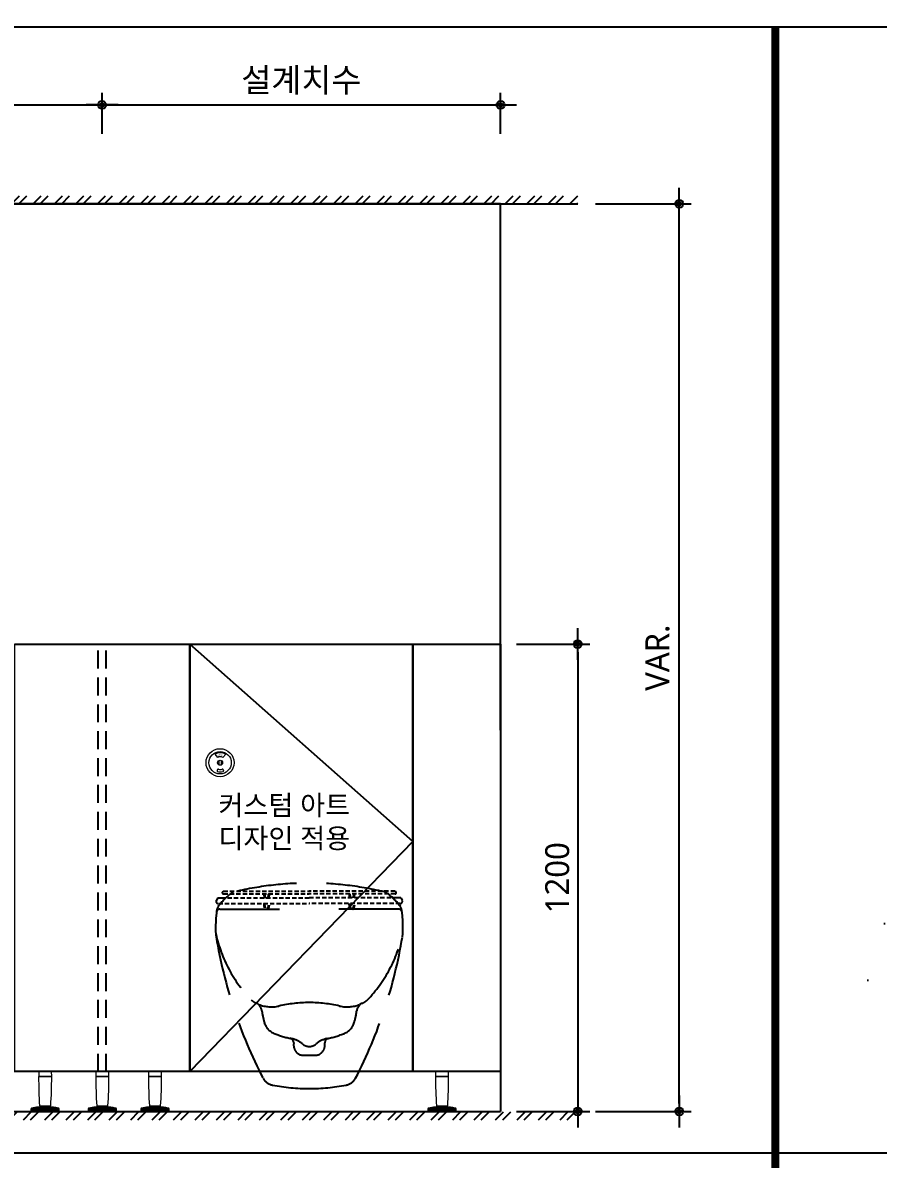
# Model space of a CAD drawing. Extents: x -256 to 8104, y -176 to 5714.
# Drawn here: x 3621 to 4694, y 4116 to 5543 of the extents above; entities that cross this region are included whole.
import ezdxf
from ezdxf.enums import TextEntityAlignment as Align

# ---------------------------------------------------------------- set-up
doc = ezdxf.new("R2010")
doc.units = 0
doc.header["$LTSCALE"] = 30
doc.linetypes.add('HIDDEN', pattern=[0.375, 0.25, -0.125])
doc.layers.get('0').update_dxf_attribs({"linetype": 'CONTINUOUS'})
doc.layers.get('DEFPOINTS').update_dxf_attribs({"linetype": 'CONTINUOUS'})
for name, color, linetype in [('curior-0Line', 252, 'CONTINUOUS'), ('DIM', 7, 'CONTINUOUS'), ('FIN', 5, 'CONTINUOUS'), ('HAT', 8, 'CONTINUOUS'), ('HID', 9, 'HIDDEN'), ('부자재', 4, 'CONTINUOUS'), ('잠금쇠(회전형)', 4, 'CONTINUOUS'), ('치수', 1, 'CONTINUOUS'), ('판넬', 2, 'CONTINUOUS'), ('해치', 8, 'CONTINUOUS')]:
    doc.layers.add(name, color=color, linetype=linetype)
doc.styles.add('HDW', font='gulim.ttc')
doc.styles.add('돋움', font='malgun.ttf')
doc.dimstyles.new('10', dxfattribs={"dimscale": 10, "dimtxt": 3, "dimasz": 1, "dimexe": 1.5, "dimexo": 2, "dimgap": 1, "dimtad": 1, "dimdec": 0, "dimlunit": 6, "dimtxsty": '돋움', "dimblk": 'DIMDOT', "dimcen": -1, "dimdle": 1.5, "dimclrt": 3, "dimazin": 3, "dimtfac": 1, "dimtdec": 0, "dimtix": 1, "dimtmove": 2, "dimatfit": 3, "dimldrblk": 'DIMDOT', "dimarcsym": 0})

# ---------------------------------------------------------------- blocks, each defined once
blk = doc.blocks.new('DIMDOT')
at = {"linetype": 'Continuous'}
blk.add_line((-2, 0), (2, 0), dxfattribs=at)
for radius in [0.5, 0.25]:
    blk.add_circle((0, 0), radius, dxfattribs=at)
blk = doc.blocks.new('*D450')
at = {"layer": 'DEFPOINTS', "color": 0}
for p in [(172075.8, 5750.3), (171575.8, 5694), (172075.8, 5694)]:
    blk.add_point(p, dxfattribs=at)
at = {"layer": 'DIM', "color": 0, "lineweight": -2, "ltscale": 10}
for p, q in [((171575.8, 5714), (171575.8, 5765.3)), ((172075.8, 5714), (172075.8, 5765.3)), ((171585.8, 5750.3), (172065.8, 5750.3))]:
    blk.add_line(p, q, dxfattribs=at)
at = {"layer": 'DIM', "color": 0, "lineweight": -2, "xscale": 10, "yscale": 10, "zscale": 10, "rotation": 180}
blk.add_blockref('DIMDOT', (171575.8, 5750.3), dxfattribs=at)
at = {"layer": 'DIM', "color": 0, "lineweight": -2, "xscale": 10, "yscale": 10, "zscale": 10}
blk.add_blockref('DIMDOT', (172075.8, 5750.3), dxfattribs=at)
at = {"layer": 'DIM', "color": 3, "insert": (171825.8, 5779.9), "char_height": 30, "attachment_point": 5, "style": '돋움'}
blk.add_mtext('설계치수', dxfattribs=at)
blk = doc.blocks.new('*D451')
at = {"layer": 'DEFPOINTS', "color": 0}
for p in [(172575.8, 5750.3), (172075.8, 5694), (172575.8, 5694)]:
    blk.add_point(p, dxfattribs=at)
at = {"layer": 'DIM', "color": 0, "lineweight": -2, "ltscale": 10}
for p, q in [((172075.8, 5714), (172075.8, 5765.3)), ((172575.8, 5714), (172575.8, 5765.3)), ((172085.8, 5750.3), (172565.8, 5750.3))]:
    blk.add_line(p, q, dxfattribs=at)
at = {"layer": 'DIM', "color": 0, "lineweight": -2, "xscale": 10, "yscale": 10, "zscale": 10, "rotation": 180}
blk.add_blockref('DIMDOT', (172075.8, 5750.3), dxfattribs=at)
at = {"layer": 'DIM', "color": 0, "lineweight": -2, "xscale": 10, "yscale": 10, "zscale": 10}
blk.add_blockref('DIMDOT', (172575.8, 5750.3), dxfattribs=at)
at = {"layer": 'DIM', "color": 3, "insert": (172325.8, 5779.9), "char_height": 30, "attachment_point": 5, "style": '돋움'}
blk.add_mtext('설계치수', dxfattribs=at)
blk = doc.blocks.new('*D452')
at = {"layer": 'DEFPOINTS', "color": 0}
for p in [(172575.8, 5073.1), (172575.8, 4486.1), (172672.7, 4486.1)]:
    blk.add_point(p, dxfattribs=at)
at = {"layer": 'DIM', "color": 0, "lineweight": -2, "ltscale": 10}
for p, q in [((172595.8, 5073.1), (172687.7, 5073.1)), ((172672.7, 5063.1), (172672.7, 4496.1)), ((172595.8, 4486.1), (172687.7, 4486.1))]:
    blk.add_line(p, q, dxfattribs=at)
at = {"layer": 'DIM', "color": 0, "lineweight": -2, "xscale": 10, "yscale": 10, "zscale": 10}
for p, rotation in [((172672.7, 5073.1), 90), ((172672.7, 4486.1), 270)]:
    blk.add_blockref('DIMDOT', p, dxfattribs=dict(at, rotation=rotation))
at = {"layer": 'DIM', "color": 3, "insert": (172647.1, 4779.6), "char_height": 30, "attachment_point": 5, "rotation": 90, "style": '돋움'}
blk.add_mtext('1200', dxfattribs=at)
blk = doc.blocks.new('A$C460A2A32')
at = {"color": 0}
for p, q in [((2.8, 20), (0.5, 16)), ((2.8, 20), (8.6, 20)), ((8.6, 20), (162.3, 20)), ((12.8, 32), (11.2, 30.4)), ((12.6, 27), (162.3, 27)), ((12.8, 32), (162.3, 32)), ((311.8, 32), (162.3, 32)), ((312, 27), (162.3, 27)), ((316, 20), (162.3, 20)), ((311.8, 32), (313.4, 30.4)), ((321.8, 20), (316, 20)), ((321.8, 20), (324.1, 16)), ((3.9, 10), (162.3, 10)), ((320.7, 10), (162.3, 10))]:
    blk.add_line(p, q, dxfattribs=at)
for centre, radius, start, end in [((12.6, 29), 2, 135, 270), ((108.9, 28.2), 26, 182.6717, 198.4118), ((107.4, 28.2), 23, 183.0205, 200.9186), ((68.6, 28.2), 23, 339.0814, 356.9795), ((67.1, 28.2), 26, 341.5882, 357.3283), ((257.5, 28.2), 26, 182.6717, 198.4118), ((256, 28.2), 23, 183.0205, 200.9186), ((217.2, 28.2), 23, 339.0814, 356.9795), ((215.7, 28.2), 26, 341.5882, 357.3283), ((312, 29), 2, 270, 45), ((3.9, 14), 4, 150.0107, 270), ((108.9, 10), 26, 180, 202.6199), ((107.4, 10), 23, 180, 205.7715), ((68.6, 10), 23, 334.2285, 0), ((67.1, 10), 26, 337.3801, 0), ((257.5, 10), 26, 180, 202.6199), ((256, 10), 23, 180, 205.7715), ((217.2, 10), 23, 334.2285, 0), ((215.7, 10), 26, 337.3801, 0), ((320.7, 14), 4, 270, 29.9893)]:
    blk.add_arc(centre, radius, start, end, dxfattribs=at)
blk = doc.blocks.new('*D469')
at = {"layer": 'DEFPOINTS', "color": 0}
for p in [(172675.2, 5626.1), (172800.1, 5626.1), (172675.2, 4486.1)]:
    blk.add_point(p, dxfattribs=at)
at = {"layer": 'DIM', "color": 0, "lineweight": -2, "ltscale": 10}
for p, q in [((172695.2, 5626.1), (172815.1, 5626.1)), ((172800.1, 4496.1), (172800.1, 5616.1)), ((172695.2, 4486.1), (172815.1, 4486.1))]:
    blk.add_line(p, q, dxfattribs=at)
at = {"layer": 'DIM', "color": 0, "lineweight": -2, "xscale": 10, "yscale": 10, "zscale": 10}
for p, rotation in [((172800.1, 5626.1), 90), ((172800.1, 4486.1), 270)]:
    blk.add_blockref('DIMDOT', p, dxfattribs=dict(at, rotation=rotation))
at = {"layer": 'DIM', "color": 3, "insert": (172772.8, 5056), "char_height": 30, "attachment_point": 5, "rotation": 90, "style": '돋움'}
blk.add_mtext('VAR.', dxfattribs=at)
blk = doc.blocks.new('CRAYON_17', base_point=(168355.6, 310.1))
at = {"layer": 'HAT'}
h = blk.add_hatch(dxfattribs=at)
h.set_pattern_fill('ANSI32', color=256, scale=2, style=0)
h.set_pattern_definition([(45, (159739.715, -7.093), (-13.470384, 13.470384), []), (45, (159748.695, -7.093), (-13.470384, 13.470384), [])])
h.paths.add_polyline_path([(170979.1, 5635.9), (172672.7, 5635.9), (172672.7, 5625.9), (170979.1, 5625.9)])
h = blk.add_hatch(dxfattribs=at)
h.set_pattern_fill('ANSI32', color=256, scale=2, style=0)
h.set_pattern_definition([(45, (159739.715, 174.887), (-13.470384, 13.470384), []), (45, (159748.695, 174.887), (-13.470384, 13.470384), [])])
h.paths.add_polyline_path([(170979.1, 4475.6), (172672.7, 4475.6), (172672.7, 4485.6), (170979.1, 4485.6)])
at = {"layer": '해치'}
h = blk.add_hatch(dxfattribs=at)
h.set_pattern_fill('AR-CONC', color=256, style=0)
h.set_pattern_definition([(50, (171595.11, 3210.89), (182.185, -15.939), [19.05, -209.55]), (355, (171595.11, 3210.9), (-35.243, 191.057), [15.24, -167.64]), (100.451, (171610.3, 3209.56), (146.943, 175.117), [16.19, -178.09]), (46.184, (171595.1, 3261.7), (271.079, -42.042), [28.575, -314.325]), (96.636, (171617.7, 3258.2), (237.404, 247.426), [24.285, -267.135]), (351.184, (171595.1, 3261.7), (237.405, 247.425), [22.86, -251.46]), (21, (171620.51, 3248.99), (151.615, -102.2655), [19.05, -209.55]), (326, (171620.51, 3249), (61.802, 184.188), [15.24, -167.64]), (71.4514, (171633.15, 3240.47), (213.416, 81.923), [16.19, -178.09]), (37.5, (171595.11, 3210.89), (3.0886, 84.555), [0, -165.608, 0, -170.18, 0, -168.275]), (7.5, (171595.11, 3210.89), (66.8197, 100.1806), [0, -97.028, 0, -161.798, 0, -64.135]), (327.5, (171538.47, 3210.89), (135.5906, -5.7287), [0, -63.5, 0, -198.12, 0, -262.89]), (317.5, (171513.07, 3210.89), (148.129, 25.4265), [0, -82.55, 0, -131.572, 0, -186.69])])
h.paths.add_polyline_path([(174074.7, 4644.7), (174074.7, 4747.6), (173024.5, 4747.6), (173024.5, 4644.7)])
at = {"color": 2}
blk.add_line((170979.1, 5625.9), (172672.7, 5625.9), dxfattribs=at)
for p, q in [((172575.8, 4964.8), (172575.8, 5625.9)), ((172575.8, 4951), (172575.8, 4486.1)), ((171075.8, 4486.1), (172575.8, 4486.1))]:
    blk.add_line(p, q)
at = {"color": 8}
blk.add_line((170874.4, 4434.3), (174222.2, 4434.3), dxfattribs=at)
at = {"color": 8, "const_width": 10}
blk.add_lwpolyline([(172920.7, 3079.4), (172920.7, 5848.5)], dxfattribs=at)
at = {"color": 2}
for points in [[(168354.9, 5848.5), (175607.2, 5848.5), (175607.2, 310.2), (168354.9, 310.2)], [(168354.9, 5848.5), (175607.2, 5848.5), (175607.2, 310.2), (168354.9, 310.2)], [(168354.9, 5848.5), (176336.8, 5848.5), (176336.8, 310.2), (168354.9, 310.2)]]:
    blk.add_lwpolyline(points, close=True, dxfattribs=at)
at = {"layer": 'FIN', "linetype": 'Continuous', "lineweight": 15}
for p, q in [((172012.5, 4529.7), (171996.1, 4529.7)), ((171996.2, 4530.3), (172012.5, 4530.3)), ((172067.9, 4530.3), (172084.3, 4530.3)), ((172084.3, 4529.7), (172067.9, 4529.7)), ((172134, 4530.3), (172150.4, 4530.3)), ((172150.4, 4529.7), (172134, 4529.7)), ((172494.2, 4530.3), (172510.6, 4530.3)), ((172510.6, 4529.7), (172494.2, 4529.7)), ((172022.1, 4488.8), (171986.5, 4488.8)), ((172022.1, 4487.6), (171986.5, 4487.6)), ((171986.5, 4487.6), (172022.1, 4487.6)), ((171987.1, 4490), (172021.6, 4490)), ((171988, 4486), (171988, 4486.1)), ((171988, 4486), (171988, 4486.1)), ((171989.2, 4486), (171988, 4486)), ((171988, 4486), (171988, 4486)), ((171989.2, 4486), (171989.2, 4486.1)), ((171989.2, 4486), (171989.2, 4486.1)), ((171989.2, 4486), (171989.2, 4486)), ((172012.9, 4491.5), (171995.8, 4491.5)), ((171996, 4491.5), (172012.6, 4491.5)), ((171997.3, 4493.2), (172011.4, 4493.2)), ((172006.4, 4486), (172006.4, 4486.1)), ((172007, 4486), (172006.4, 4486)), ((172007, 4486), (172007, 4486.1)), ((172007.8, 4486), (172007.8, 4486.1)), ((172007.8, 4486), (172007.8, 4486.1)), ((172007.8, 4486), (172007.8, 4486.1)), ((172007.9, 4486), (172007.9, 4486.1)), ((172008.1, 4486), (172007.9, 4486)), ((172008.1, 4486), (172008.1, 4486.1)), ((172008.2, 4486), (172008.1, 4486)), ((172008.2, 4486), (172008.2, 4486.1)), ((172008.3, 4486), (172008.2, 4486)), ((172008.3, 4486), (172008.3, 4486.1)), ((172008.3, 4486), (172008.3, 4486.1)), ((172008.3, 4486), (172008.3, 4486.1)), ((172008.3, 4486), (172008.3, 4486)), ((172008.3, 4486), (172008.3, 4486)), ((172008.5, 4486), (172008.5, 4486.1)), ((172008.7, 4486), (172008.7, 4486.1)), ((172008.7, 4486), (172008.7, 4486.1)), ((172008.8, 4486), (172008.8, 4486.1)), ((172008.9, 4486), (172008.8, 4486)), ((172008.8, 4486), (172008.8, 4486)), ((172008.9, 4486), (172008.9, 4486.1)), ((172009, 4486), (172008.9, 4486)), ((172009, 4486), (172009, 4486.1)), ((172019.2, 4486), (172019.2, 4486.1)), ((172019.4, 4486), (172019.4, 4486.1)), ((172019.9, 4486), (172019.9, 4486.1)), ((172020.3, 4486), (172020.3, 4486.1)), ((172020.5, 4486), (172020.5, 4486.1)), ((172093.9, 4488.8), (172058.3, 4488.8)), ((172093.9, 4487.6), (172058.3, 4487.6)), ((172058.3, 4487.6), (172093.9, 4487.6)), ((172058.9, 4490), (172093.4, 4490)), ((172059.8, 4486), (172059.8, 4486.1)), ((172059.8, 4486), (172059.8, 4486.1)), ((172061, 4486), (172059.8, 4486)), ((172059.8, 4486), (172059.8, 4486)), ((172061, 4486), (172061, 4486.1)), ((172061, 4486), (172061, 4486.1)), ((172061, 4486), (172061, 4486)), ((172084.7, 4491.5), (172067.6, 4491.5)), ((172067.8, 4491.5), (172084.4, 4491.5)), ((172069.1, 4493.2), (172083.2, 4493.2)), ((172078.2, 4486), (172078.2, 4486.1)), ((172078.8, 4486), (172078.2, 4486)), ((172078.8, 4486), (172078.8, 4486.1)), ((172079.6, 4486), (172079.6, 4486.1)), ((172079.6, 4486), (172079.6, 4486.1)), ((172079.6, 4486), (172079.6, 4486.1)), ((172079.7, 4486), (172079.7, 4486.1)), ((172079.9, 4486), (172079.7, 4486)), ((172079.9, 4486), (172079.9, 4486.1)), ((172080, 4486), (172079.9, 4486)), ((172080, 4486), (172080, 4486.1)), ((172080.1, 4486), (172080, 4486)), ((172080.1, 4486), (172080.1, 4486.1)), ((172080.1, 4486), (172080.1, 4486.1)), ((172080.1, 4486), (172080.1, 4486.1)), ((172080.1, 4486), (172080.1, 4486)), ((172080.1, 4486), (172080.1, 4486)), ((172080.3, 4486), (172080.3, 4486.1)), ((172080.5, 4486), (172080.5, 4486.1)), ((172080.5, 4486), (172080.5, 4486.1)), ((172080.6, 4486), (172080.5, 4486)), ((172080.6, 4486), (172080.6, 4486.1)), ((172080.7, 4486), (172080.6, 4486)), ((172080.7, 4486), (172080.7, 4486.1)), ((172080.7, 4486), (172080.7, 4486.1)), ((172080.7, 4486), (172080.7, 4486)), ((172091, 4486), (172091, 4486.1)), ((172091.2, 4486), (172091.2, 4486.1)), ((172091.6, 4486), (172091.6, 4486.1)), ((172092.1, 4486), (172092.1, 4486.1)), ((172092.3, 4486), (172092.3, 4486.1)), ((172160, 4488.8), (172124.4, 4488.8)), ((172160, 4487.6), (172124.4, 4487.6)), ((172124.4, 4487.6), (172160, 4487.6)), ((172125, 4490), (172159.5, 4490)), ((172125.8, 4486), (172125.8, 4486.1)), ((172125.9, 4486), (172125.8, 4486)), ((172125.9, 4486), (172125.9, 4486.1)), ((172127.1, 4486), (172125.9, 4486)), ((172127.1, 4486), (172127.1, 4486.1)), ((172127.1, 4486), (172127.1, 4486.1)), ((172127.1, 4486), (172127.1, 4486)), ((172150.7, 4491.5), (172133.7, 4491.5)), ((172133.9, 4491.5), (172150.5, 4491.5)), ((172135.2, 4493.2), (172149.3, 4493.2)), ((172144.3, 4486), (172144.3, 4486.1)), ((172144.8, 4486), (172144.3, 4486)), ((172144.8, 4486), (172144.8, 4486.1)), ((172145.7, 4486), (172145.7, 4486.1)), ((172145.7, 4486), (172145.7, 4486.1)), ((172145.7, 4486), (172145.7, 4486.1)), ((172145.7, 4486), (172145.7, 4486.1)), ((172146, 4486), (172145.7, 4486)), ((172146, 4486), (172146, 4486.1)), ((172146.1, 4486), (172146, 4486)), ((172146.1, 4486), (172146.1, 4486.1)), ((172146.2, 4486), (172146.1, 4486)), ((172146.2, 4486), (172146.2, 4486.1)), ((172146.2, 4486), (172146.2, 4486.1)), ((172146.2, 4486), (172146.2, 4486.1)), ((172146.2, 4486), (172146.2, 4486)), ((172146.2, 4486), (172146.2, 4486)), ((172146.4, 4486), (172146.4, 4486.1)), ((172146.6, 4486), (172146.6, 4486.1)), ((172146.6, 4486), (172146.6, 4486.1)), ((172146.7, 4486), (172146.6, 4486)), ((172146.7, 4486), (172146.7, 4486.1)), ((172146.7, 4486), (172146.7, 4486.1)), ((172146.7, 4486), (172146.7, 4486)), ((172146.8, 4486), (172146.7, 4486)), ((172146.8, 4486), (172146.8, 4486.1)), ((172157.1, 4486), (172157.1, 4486.1)), ((172157.3, 4486), (172157.3, 4486.1)), ((172157.7, 4486), (172157.7, 4486.1)), ((172158.2, 4486), (172158.2, 4486.1)), ((172158.4, 4486), (172158.4, 4486.1)), ((172520.2, 4488.8), (172484.6, 4488.8)), ((172520.2, 4487.6), (172484.6, 4487.6)), ((172484.6, 4487.6), (172520.2, 4487.6)), ((172485.1, 4490), (172519.7, 4490)), ((172486, 4486), (172486, 4486.1)), ((172486, 4486), (172486, 4486.1)), ((172487.3, 4486), (172486, 4486)), ((172486, 4486), (172486, 4486)), ((172487.3, 4486), (172487.3, 4486.1)), ((172487.3, 4486), (172487.3, 4486.1)), ((172487.3, 4486), (172487.3, 4486)), ((172510.9, 4491.5), (172493.9, 4491.5)), ((172494.1, 4491.5), (172510.7, 4491.5)), ((172495.4, 4493.2), (172509.4, 4493.2)), ((172504.4, 4486), (172504.4, 4486.1)), ((172505, 4486), (172504.4, 4486)), ((172505, 4486), (172505, 4486.1)), ((172505.8, 4486), (172505.8, 4486.1)), ((172505.9, 4486), (172505.9, 4486.1)), ((172505.9, 4486), (172505.9, 4486.1)), ((172505.9, 4486), (172505.9, 4486.1)), ((172506.2, 4486), (172505.9, 4486)), ((172506.2, 4486), (172506.2, 4486.1)), ((172506.3, 4486), (172506.2, 4486)), ((172506.3, 4486), (172506.3, 4486.1)), ((172506.4, 4486), (172506.3, 4486)), ((172506.4, 4486), (172506.4, 4486.1)), ((172506.4, 4486), (172506.4, 4486.1)), ((172506.4, 4486), (172506.4, 4486.1)), ((172506.4, 4486), (172506.4, 4486)), ((172506.4, 4486), (172506.4, 4486)), ((172506.6, 4486), (172506.6, 4486.1)), ((172506.8, 4486), (172506.8, 4486.1)), ((172506.8, 4486), (172506.8, 4486.1)), ((172506.9, 4486), (172506.8, 4486)), ((172506.9, 4486), (172506.9, 4486.1)), ((172506.9, 4486), (172506.9, 4486.1)), ((172506.9, 4486), (172506.9, 4486)), ((172507, 4486), (172506.9, 4486)), ((172507, 4486), (172507, 4486.1)), ((172517.3, 4486), (172517.3, 4486.1)), ((172517.5, 4486), (172517.5, 4486.1)), ((172517.9, 4486), (172517.9, 4486.1)), ((172518.4, 4486), (172518.4, 4486.1)), ((172518.6, 4486), (172518.6, 4486.1))]:
    blk.add_line(p, q, dxfattribs=at)
at = {"layer": 'FIN', "color": 4, "linetype": 'Continuous', "lineweight": 15}
for p, q in [((171996.3, 4535.8), (171996.3, 4535.8)), ((171996.4, 4536.1), (172012.3, 4536.1)), ((171996.4, 4530), (172012.2, 4530)), ((172012.5, 4530.3), (172012.4, 4535.9)), ((172068.1, 4536.1), (172084.1, 4536.1)), ((172068.1, 4535.8), (172068.1, 4535.8)), ((172068.2, 4530), (172084, 4530)), ((172084.3, 4530.3), (172084.2, 4535.9)), ((172134.2, 4536.1), (172150.2, 4536.1)), ((172134.2, 4535.8), (172134.2, 4535.8)), ((172134.3, 4530), (172150.1, 4530)), ((172150.4, 4530.3), (172150.2, 4535.9)), ((172494.4, 4536.1), (172510.4, 4536.1)), ((172494.4, 4535.8), (172494.4, 4535.8)), ((172494.5, 4530), (172510.3, 4530)), ((172510.6, 4530.3), (172510.4, 4535.9)), ((171987.1, 4490), (171986.5, 4488.8)), ((171986.5, 4488.8), (171986.5, 4487.6)), ((171986.5, 4487.6), (171986.5, 4486.1)), ((171986.5, 4486.1), (172022.1, 4486.1)), ((171997.3, 4493.2), (171997.9, 4492.6)), ((172010.8, 4492.6), (171997.9, 4492.6)), ((171998.8, 4492.3), (171998.2, 4491.7)), ((172010.5, 4491.7), (171998.2, 4491.7)), ((171998.8, 4492.6), (171998.8, 4492.3)), ((171998.8, 4492.3), (172009.9, 4492.3)), ((172009.9, 4492.3), (172009.9, 4492.6)), ((172010.5, 4491.7), (172009.9, 4492.3)), ((172010.8, 4492.6), (172011.4, 4493.2)), ((172022.1, 4488.8), (172021.6, 4490)), ((172022.1, 4487.6), (172022.1, 4488.8)), ((172022.1, 4486.1), (172022.1, 4487.6)), ((172058.9, 4490), (172058.3, 4488.8)), ((172058.3, 4488.8), (172058.3, 4487.6)), ((172058.3, 4487.6), (172058.3, 4486.1)), ((172058.3, 4486.1), (172093.9, 4486.1)), ((172069.1, 4493.2), (172069.7, 4492.6)), ((172082.5, 4492.6), (172069.7, 4492.6)), ((172070.6, 4492.3), (172070, 4491.7)), ((172082.3, 4491.7), (172070, 4491.7)), ((172070.6, 4492.6), (172070.6, 4492.3)), ((172070.6, 4492.3), (172081.7, 4492.3)), ((172081.7, 4492.3), (172081.7, 4492.6)), ((172082.3, 4491.7), (172081.7, 4492.3)), ((172082.5, 4492.6), (172083.2, 4493.2)), ((172093.9, 4488.8), (172093.4, 4490)), ((172093.9, 4487.6), (172093.9, 4488.8)), ((172093.9, 4486.1), (172093.9, 4487.6)), ((172125, 4490), (172124.4, 4488.8)), ((172124.4, 4488.8), (172124.4, 4487.6)), ((172124.4, 4487.6), (172124.4, 4486.1)), ((172124.4, 4486.1), (172160, 4486.1)), ((172135.2, 4493.2), (172135.8, 4492.6)), ((172148.6, 4492.6), (172135.8, 4492.6)), ((172136.7, 4492.3), (172136.1, 4491.7)), ((172148.3, 4491.7), (172136.1, 4491.7)), ((172136.7, 4492.6), (172136.7, 4492.3)), ((172136.7, 4492.3), (172147.8, 4492.3)), ((172147.8, 4492.3), (172147.8, 4492.6)), ((172148.3, 4491.7), (172147.8, 4492.3)), ((172148.6, 4492.6), (172149.3, 4493.2)), ((172160, 4488.8), (172159.5, 4490)), ((172160, 4487.6), (172160, 4488.8)), ((172160, 4486.1), (172160, 4487.6)), ((172485.1, 4490), (172484.6, 4488.8)), ((172484.6, 4488.8), (172484.6, 4487.6)), ((172484.6, 4487.6), (172484.6, 4486.1)), ((172484.6, 4486.1), (172520.2, 4486.1)), ((172495.4, 4493.2), (172496, 4492.6)), ((172508.8, 4492.6), (172496, 4492.6)), ((172496.9, 4492.3), (172496.3, 4491.7)), ((172508.5, 4491.7), (172496.3, 4491.7)), ((172496.9, 4492.6), (172496.9, 4492.3)), ((172496.9, 4492.3), (172508, 4492.3)), ((172508, 4492.3), (172508, 4492.6)), ((172508.5, 4491.7), (172508, 4492.3)), ((172508.8, 4492.6), (172509.4, 4493.2)), ((172520.2, 4488.8), (172519.7, 4490)), ((172520.2, 4487.6), (172520.2, 4488.8)), ((172520.2, 4486.1), (172520.2, 4487.6))]:
    blk.add_line(p, q, dxfattribs=at)
for points in [[(171996.4, 4536.1, 0.124037), (171996.3, 4535.8, -0.001096), (171996.3, 4535.8), (171996.2, 4530.3)], [(172068.1, 4536.1, 0.124037), (172068.1, 4535.8, -0.001096), (172068.1, 4535.8), (172068, 4530.3)], [(172134.2, 4536.1, 0.124037), (172134.2, 4535.8, -0.001096), (172134.2, 4535.8), (172134, 4530.3)], [(172494.4, 4536.1, 0.124037), (172494.4, 4535.8, -0.001096), (172494.4, 4535.8), (172494.2, 4530.3)]]:
    blk.add_lwpolyline(points, format="xyb", dxfattribs=at)
at = {"layer": 'FIN', "color": 4, "linetype": 'Continuous', "lineweight": 15, "flags": 128}
for points in [[(172012.4, 4535.9, 0.118135), (172012.3, 4536.1, 0.118135)], [(172084.2, 4535.9, 0.118135), (172084.1, 4536.1, 0.118135)], [(172150.2, 4535.9, 0.118135), (172150.2, 4536.1, 0.118135)], [(172510.4, 4535.9, 0.118135), (172510.4, 4536.1, 0.118135)]]:
    blk.add_lwpolyline(points, format="xyb", dxfattribs=at)
at = {"layer": 'FIN', "color": 4, "linetype": 'Continuous', "lineweight": 15}
for centre, radius, start, end in [((171996.4, 4529.7), 0.292, 90, 179.3579), ((171996.4, 4530.3), 0.292, 179.2415, 270), ((172574.8, 4529.4), 578.7, 179.9718, 183.5859), ((171458.4, 4528.6), 554.1, 356.3354, 0.1097), ((172012.2, 4530.3), 0.292, 270, 0.7585), ((172012.2, 4529.7), 0.292, 0.6421, 90), ((172068.2, 4530.3), 0.292, 179.2415, 270), ((172068.2, 4529.7), 0.292, 90, 179.3579), ((172646.6, 4529.4), 578.7, 179.9718, 183.5859), ((171530.2, 4528.6), 554.1, 356.3354, 0.1097), ((172084, 4530.3), 0.292, 270, 0.7585), ((172084, 4529.7), 0.292, 0.6421, 90), ((172134.3, 4530.3), 0.292, 179.2415, 270), ((172134.3, 4529.7), 0.292, 90, 179.3579), ((172712.7, 4529.4), 578.7, 179.9718, 183.5859), ((171596.3, 4528.6), 554.1, 356.3354, 0.1097), ((172150.1, 4530.3), 0.292, 270, 0.7585), ((172150.1, 4529.7), 0.292, 0.6421, 90), ((172494.5, 4530.3), 0.292, 179.2415, 270), ((172494.5, 4529.7), 0.292, 90, 179.3579), ((173072.9, 4529.4), 578.7, 179.9718, 183.5859), ((171956.5, 4528.6), 554.1, 356.3354, 0.1097), ((172510.3, 4530.3), 0.292, 270, 0.7585), ((172510.3, 4529.7), 0.292, 0.6421, 90), ((171998.8, 4447.8), 43.8, 93.8991, 105.5006), ((171998.8, 4458.3), 33.3, 91.0115, 94.7479), ((171996, 4491.4), 0.175, 94.7479, 116.6788), ((172009.9, 4458.3), 33.3, 85.2521, 88.9885), ((172012.6, 4491.4), 0.175, 63.3212, 85.2521), ((172009.9, 4447.8), 43.8, 80.5831, 86.1009), ((172009.9, 4447.8), 43.8, 74.4994, 78.127), ((172070.6, 4447.8), 43.8, 93.8991, 105.5006), ((172067.8, 4491.4), 0.175, 94.7479, 116.6788), ((172070.6, 4458.3), 33.3, 91.0115, 94.7479), ((172081.7, 4458.3), 33.3, 85.2521, 88.9885), ((172084.4, 4491.4), 0.175, 63.3212, 85.2521), ((172081.7, 4447.8), 43.8, 80.5831, 86.1009), ((172081.7, 4447.8), 43.8, 74.4994, 78.127), ((172136.7, 4447.8), 43.8, 93.8991, 105.5006), ((172133.9, 4491.4), 0.175, 94.7479, 116.6788), ((172136.7, 4458.3), 33.3, 91.0115, 94.7479), ((172147.8, 4458.3), 33.3, 85.2521, 88.9885), ((172150.5, 4491.4), 0.175, 63.3212, 85.2521), ((172147.8, 4447.8), 43.8, 80.5831, 86.1009), ((172147.8, 4447.8), 43.8, 74.4994, 78.127), ((172496.9, 4447.8), 43.8, 93.8991, 105.5006), ((172494.1, 4491.4), 0.175, 94.7479, 116.6788), ((172496.9, 4458.3), 33.3, 91.0115, 94.7479), ((172508, 4458.3), 33.3, 85.2521, 88.9885), ((172510.7, 4491.4), 0.175, 63.3212, 85.2521), ((172508, 4447.8), 43.8, 80.5831, 86.1009), ((172508, 4447.8), 43.8, 74.4994, 78.127)]:
    blk.add_arc(centre, radius, start, end, dxfattribs=at)
at = {"layer": 'FIN', "linetype": 'Continuous', "lineweight": 15}
for points, knots in [([(172007.9, 4486), (172007.8, 4486), (172007.8, 4486), (172007.8, 4486), (172007.8, 4486)], [0, 0, 0, 0, 0.561741, 1, 1, 1, 1]), ([(172007.8, 4486), (172007.8, 4486), (172007.8, 4486), (172007.8, 4486), (172007.8, 4486)], [0, 0, 0, 0, 0.557964, 1, 1, 1, 1]), ([(172008.5, 4486), (172008.5, 4486), (172008.4, 4486), (172008.4, 4486), (172008.3, 4486)], [0, 0, 0, 0, 0.560188, 1, 1, 1, 1]), ([(172008.7, 4486), (172008.7, 4486), (172008.6, 4486), (172008.6, 4486), (172008.5, 4486)], [0, 0, 0, 0, 0.559958, 1, 1, 1, 1]), ([(172019.4, 4486), (172019.3, 4486), (172019.2, 4486), (172019.2, 4486), (172019.2, 4486)], [0, 0, 0, 0, 0.558554, 1, 1, 1, 1]), ([(172019.6, 4486), (172019.5, 4486), (172019.4, 4486), (172019.3, 4486), (172019.3, 4486)], [0, 0, 0, 0, 0.558511, 1, 1, 1, 1]), ([(172019.9, 4486), (172019.8, 4486), (172019.6, 4486), (172019.5, 4486), (172019.4, 4486)], [0, 0, 0, 0, 0.559859, 1, 1, 1, 1]), ([(172020.3, 4486), (172020.2, 4486), (172020.1, 4486), (172019.9, 4486), (172019.9, 4486)], [0, 0, 0, 0, 0.558977, 1, 1, 1, 1]), ([(172020.5, 4486), (172020.5, 4486), (172020.5, 4486), (172020.3, 4486), (172020.3, 4486)], [0, 0, 0, 0, 0.559094, 1, 1, 1, 1]), ([(172079.7, 4486), (172079.6, 4486), (172079.6, 4486), (172079.6, 4486), (172079.6, 4486)], [0, 0, 0, 0, 0.561741, 1, 1, 1, 1]), ([(172079.6, 4486), (172079.6, 4486), (172079.6, 4486), (172079.6, 4486), (172079.6, 4486)], [0, 0, 0, 0, 0.557964, 1, 1, 1, 1]), ([(172080.3, 4486), (172080.3, 4486), (172080.2, 4486), (172080.2, 4486), (172080.1, 4486)], [0, 0, 0, 0, 0.560188, 1, 1, 1, 1]), ([(172080.5, 4486), (172080.5, 4486), (172080.4, 4486), (172080.4, 4486), (172080.3, 4486)], [0, 0, 0, 0, 0.559958, 1, 1, 1, 1]), ([(172091.2, 4486), (172091.1, 4486), (172091, 4486), (172091, 4486), (172091, 4486)], [0, 0, 0, 0, 0.558554, 1, 1, 1, 1]), ([(172091.4, 4486), (172091.3, 4486), (172091.2, 4486), (172091.1, 4486), (172091.1, 4486)], [0, 0, 0, 0, 0.558511, 1, 1, 1, 1]), ([(172091.6, 4486), (172091.6, 4486), (172091.4, 4486), (172091.3, 4486), (172091.2, 4486)], [0, 0, 0, 0, 0.559859, 1, 1, 1, 1]), ([(172092.1, 4486), (172092, 4486), (172091.9, 4486), (172091.7, 4486), (172091.6, 4486)], [0, 0, 0, 0, 0.558977, 1, 1, 1, 1]), ([(172092.3, 4486), (172092.3, 4486), (172092.3, 4486), (172092.1, 4486), (172092.1, 4486)], [0, 0, 0, 0, 0.559094, 1, 1, 1, 1]), ([(172145.7, 4486), (172145.7, 4486), (172145.7, 4486), (172145.7, 4486), (172145.7, 4486)], [0, 0, 0, 0, 0.561741, 1, 1, 1, 1]), ([(172145.7, 4486), (172145.7, 4486), (172145.7, 4486), (172145.7, 4486), (172145.7, 4486)], [0, 0, 0, 0, 0.557964, 1, 1, 1, 1]), ([(172146.4, 4486), (172146.4, 4486), (172146.3, 4486), (172146.3, 4486), (172146.2, 4486)], [0, 0, 0, 0, 0.560188, 1, 1, 1, 1]), ([(172146.6, 4486), (172146.6, 4486), (172146.5, 4486), (172146.4, 4486), (172146.4, 4486)], [0, 0, 0, 0, 0.559958, 1, 1, 1, 1]), ([(172157.3, 4486), (172157.2, 4486), (172157.1, 4486), (172157.1, 4486), (172157.1, 4486)], [0, 0, 0, 0, 0.558554, 1, 1, 1, 1]), ([(172157.5, 4486), (172157.4, 4486), (172157.3, 4486), (172157.2, 4486), (172157.2, 4486)], [0, 0, 0, 0, 0.558511, 1, 1, 1, 1]), ([(172157.7, 4486), (172157.6, 4486), (172157.5, 4486), (172157.4, 4486), (172157.3, 4486)], [0, 0, 0, 0, 0.559859, 1, 1, 1, 1]), ([(172158.2, 4486), (172158.1, 4486), (172158, 4486), (172157.8, 4486), (172157.7, 4486)], [0, 0, 0, 0, 0.558977, 1, 1, 1, 1]), ([(172158.4, 4486), (172158.4, 4486), (172158.3, 4486), (172158.2, 4486), (172158.2, 4486)], [0, 0, 0, 0, 0.559094, 1, 1, 1, 1]), ([(172505.9, 4486), (172505.9, 4486), (172505.9, 4486), (172505.9, 4486), (172505.9, 4486)], [0, 0, 0, 0, 0.561741, 1, 1, 1, 1]), ([(172505.9, 4486), (172505.9, 4486), (172505.9, 4486), (172505.9, 4486), (172505.9, 4486)], [0, 0, 0, 0, 0.557964, 1, 1, 1, 1]), ([(172506.6, 4486), (172506.6, 4486), (172506.5, 4486), (172506.4, 4486), (172506.4, 4486)], [0, 0, 0, 0, 0.560188, 1, 1, 1, 1]), ([(172506.8, 4486), (172506.8, 4486), (172506.7, 4486), (172506.6, 4486), (172506.6, 4486)], [0, 0, 0, 0, 0.559958, 1, 1, 1, 1]), ([(172517.5, 4486), (172517.4, 4486), (172517.3, 4486), (172517.3, 4486), (172517.3, 4486)], [0, 0, 0, 0, 0.558554, 1, 1, 1, 1]), ([(172517.7, 4486), (172517.6, 4486), (172517.5, 4486), (172517.4, 4486), (172517.4, 4486)], [0, 0, 0, 0, 0.558511, 1, 1, 1, 1]), ([(172517.9, 4486), (172517.8, 4486), (172517.7, 4486), (172517.5, 4486), (172517.5, 4486)], [0, 0, 0, 0, 0.559859, 1, 1, 1, 1]), ([(172518.4, 4486), (172518.3, 4486), (172518.2, 4486), (172518, 4486), (172517.9, 4486)], [0, 0, 0, 0, 0.558977, 1, 1, 1, 1]), ([(172518.6, 4486), (172518.6, 4486), (172518.5, 4486), (172518.4, 4486), (172518.4, 4486)], [0, 0, 0, 0, 0.559094, 1, 1, 1, 1])]:
    blk.add_open_spline(points, degree=3, knots=knots, dxfattribs=at)
for points in [[(172007.8, 4486), (172007.8, 4486)], [(172079.6, 4486), (172079.6, 4486)], [(172145.7, 4486), (172145.7, 4486)], [(172505.9, 4486), (172505.9, 4486)]]:
    blk.add_open_spline(points, degree=1, dxfattribs=at)
at = {"layer": 'FIN', "color": 4, "linetype": 'Continuous', "lineweight": 15}
for points, knots in [([(172017, 4491), (172017, 4491), (172017, 4491), (172017.1, 4491), (172017.1, 4491), (172017.1, 4491)], [0, 0, 0, 0, 0.110152, 0.664814, 1, 1, 1, 1]), ([(172017.1, 4491), (172017.1, 4491), (172017.2, 4491), (172017.2, 4491), (172017.3, 4491), (172017.4, 4491), (172017.5, 4491), (172017.5, 4491)], [0, 0, 0, 0, 0.2159727, 0.4318558, 0.6498983, 0.8698049, 1, 1, 1, 1]), ([(172017.8, 4490.9), (172017.8, 4490.9), (172017.7, 4490.9), (172017.5, 4490.9), (172017.5, 4491)], [0, 0, 0, 0, 0.585266, 1, 1, 1, 1]), ([(172017.5, 4491), (172017.5, 4490.9), (172017.5, 4490.9), (172017.5, 4490.9), (172017.5, 4490.9)], [0, 0, 0, 0, 0.495973, 1, 1, 1, 1]), ([(172017.5, 4490.9), (172017.5, 4490.9), (172017.7, 4490.9), (172017.8, 4490.9), (172017.8, 4490.9)], [0, 0, 0, 0, 0.405872, 1, 1, 1, 1]), ([(172017.8, 4490.9), (172017.8, 4490.9), (172017.8, 4490.9), (172017.8, 4490.9), (172017.8, 4490.9)], [0, 0, 0, 0, 0.517301, 1, 1, 1, 1]), ([(172017.8, 4490.9), (172018.1, 4490.8), (172018.5, 4490.7), (172019, 4490.6), (172019.2, 4490.6)], [0, 0, 0, 0, 0.470682, 1, 1, 1, 1]), ([(172019.2, 4490.6), (172019, 4490.6), (172018.5, 4490.7), (172018.1, 4490.8), (172017.8, 4490.9)], [0, 0, 0, 0, 0.528575, 1, 1, 1, 1]), ([(172019.2, 4490.6), (172019.2, 4490.6), (172019.2, 4490.6), (172019.2, 4490.6), (172019.2, 4490.6)], [0, 0, 0, 0, 0.529757, 1, 1, 1, 1]), ([(172088.8, 4491), (172088.8, 4491), (172088.8, 4491), (172088.9, 4491), (172088.9, 4491), (172088.9, 4491)], [0, 0, 0, 0, 0.110152, 0.664814, 1, 1, 1, 1]), ([(172088.9, 4491), (172088.9, 4491), (172089, 4491), (172089, 4491), (172089.1, 4491), (172089.2, 4491), (172089.3, 4491), (172089.3, 4491)], [0, 0, 0, 0, 0.2159727, 0.4318558, 0.6498983, 0.8698049, 1, 1, 1, 1]), ([(172089.6, 4490.9), (172089.6, 4490.9), (172089.4, 4490.9), (172089.3, 4490.9), (172089.3, 4491)], [0, 0, 0, 0, 0.585266, 1, 1, 1, 1]), ([(172089.3, 4491), (172089.3, 4490.9), (172089.3, 4490.9), (172089.3, 4490.9), (172089.3, 4490.9)], [0, 0, 0, 0, 0.495973, 1, 1, 1, 1]), ([(172089.3, 4490.9), (172089.3, 4490.9), (172089.4, 4490.9), (172089.6, 4490.9), (172089.6, 4490.9)], [0, 0, 0, 0, 0.405872, 1, 1, 1, 1]), ([(172089.6, 4490.9), (172089.6, 4490.9), (172089.6, 4490.9), (172089.6, 4490.9), (172089.6, 4490.9)], [0, 0, 0, 0, 0.517301, 1, 1, 1, 1]), ([(172089.6, 4490.9), (172089.9, 4490.8), (172090.3, 4490.7), (172090.8, 4490.6), (172091, 4490.6)], [0, 0, 0, 0, 0.470682, 1, 1, 1, 1]), ([(172091, 4490.6), (172090.8, 4490.6), (172090.3, 4490.7), (172089.9, 4490.8), (172089.6, 4490.9)], [0, 0, 0, 0, 0.528575, 1, 1, 1, 1]), ([(172091, 4490.6), (172091, 4490.6), (172091, 4490.6), (172091, 4490.6), (172091, 4490.6)], [0, 0, 0, 0, 0.529757, 1, 1, 1, 1]), ([(172154.9, 4491), (172154.9, 4491), (172154.9, 4491), (172154.9, 4491), (172155, 4491), (172155, 4491)], [0, 0, 0, 0, 0.110152, 0.664814, 1, 1, 1, 1]), ([(172155, 4491), (172155, 4491), (172155, 4491), (172155.1, 4491), (172155.2, 4491), (172155.3, 4491), (172155.4, 4491), (172155.4, 4491)], [0, 0, 0, 0, 0.2159727, 0.4318558, 0.6498983, 0.8698049, 1, 1, 1, 1]), ([(172155.7, 4490.9), (172155.7, 4490.9), (172155.5, 4490.9), (172155.4, 4490.9), (172155.4, 4491)], [0, 0, 0, 0, 0.585266, 1, 1, 1, 1]), ([(172155.4, 4491), (172155.4, 4490.9), (172155.4, 4490.9), (172155.4, 4490.9), (172155.4, 4490.9)], [0, 0, 0, 0, 0.495973, 1, 1, 1, 1]), ([(172155.4, 4490.9), (172155.4, 4490.9), (172155.5, 4490.9), (172155.7, 4490.9), (172155.7, 4490.9)], [0, 0, 0, 0, 0.405872, 1, 1, 1, 1]), ([(172155.7, 4490.9), (172155.7, 4490.9), (172155.7, 4490.9), (172155.7, 4490.9), (172155.7, 4490.9)], [0, 0, 0, 0, 0.517301, 1, 1, 1, 1]), ([(172155.7, 4490.9), (172155.9, 4490.8), (172156.4, 4490.7), (172156.9, 4490.6), (172157.1, 4490.6)], [0, 0, 0, 0, 0.470682, 1, 1, 1, 1]), ([(172157.1, 4490.6), (172156.9, 4490.6), (172156.4, 4490.7), (172155.9, 4490.8), (172155.7, 4490.9)], [0, 0, 0, 0, 0.528575, 1, 1, 1, 1]), ([(172157.1, 4490.6), (172157.1, 4490.6), (172157.1, 4490.6), (172157.1, 4490.6), (172157.1, 4490.6)], [0, 0, 0, 0, 0.529757, 1, 1, 1, 1]), ([(172515.1, 4491), (172515.1, 4491), (172515.1, 4491), (172515.1, 4491), (172515.2, 4491), (172515.2, 4491)], [0, 0, 0, 0, 0.110152, 0.664814, 1, 1, 1, 1]), ([(172515.2, 4491), (172515.2, 4491), (172515.2, 4491), (172515.3, 4491), (172515.4, 4491), (172515.5, 4491), (172515.6, 4491), (172515.6, 4491)], [0, 0, 0, 0, 0.2159727, 0.4318558, 0.6498983, 0.8698049, 1, 1, 1, 1]), ([(172515.9, 4490.9), (172515.8, 4490.9), (172515.7, 4490.9), (172515.6, 4490.9), (172515.6, 4491)], [0, 0, 0, 0, 0.585266, 1, 1, 1, 1]), ([(172515.6, 4491), (172515.6, 4490.9), (172515.6, 4490.9), (172515.6, 4490.9), (172515.6, 4490.9)], [0, 0, 0, 0, 0.495973, 1, 1, 1, 1]), ([(172515.6, 4490.9), (172515.6, 4490.9), (172515.7, 4490.9), (172515.8, 4490.9), (172515.9, 4490.9)], [0, 0, 0, 0, 0.405872, 1, 1, 1, 1]), ([(172515.9, 4490.9), (172515.9, 4490.9), (172515.9, 4490.9), (172515.9, 4490.9), (172515.9, 4490.9)], [0, 0, 0, 0, 0.517301, 1, 1, 1, 1]), ([(172515.9, 4490.9), (172516.1, 4490.8), (172516.6, 4490.7), (172517.1, 4490.6), (172517.3, 4490.6)], [0, 0, 0, 0, 0.470682, 1, 1, 1, 1]), ([(172517.3, 4490.6), (172517.1, 4490.6), (172516.6, 4490.7), (172516.1, 4490.8), (172515.9, 4490.9)], [0, 0, 0, 0, 0.528575, 1, 1, 1, 1]), ([(172517.3, 4490.6), (172517.3, 4490.6), (172517.3, 4490.6), (172517.3, 4490.6), (172517.3, 4490.6)], [0, 0, 0, 0, 0.529757, 1, 1, 1, 1])]:
    blk.add_open_spline(points, degree=3, knots=knots, dxfattribs=at)
for points in [[(172017.1, 4491), (172017.1, 4491)], [(172017.5, 4491), (172017.9, 4490.9)], [(172017.8, 4490.9), (172017.9, 4490.9)], [(172088.9, 4491), (172088.9, 4491)], [(172089.3, 4491), (172089.7, 4490.9)], [(172089.6, 4490.9), (172089.7, 4490.9)], [(172155, 4491), (172154.9, 4491)], [(172155.4, 4491), (172155.7, 4490.9)], [(172155.7, 4490.9), (172155.7, 4490.9)], [(172515.2, 4491), (172515.1, 4491)], [(172515.6, 4491), (172515.9, 4490.9)], [(172515.9, 4490.9), (172515.9, 4490.9)]]:
    blk.add_open_spline(points, degree=1, dxfattribs=at)
at = {"layer": 'HID', "ltscale": 3}
for p, q in [((172070.8, 4536.1), (172070.8, 5073.1)), ((172080.8, 4536.1), (172080.8, 5073.1))]:
    blk.add_line(p, q, dxfattribs=at)
at = {"layer": 'HID', "ltscale": 10}
for p in [(172223.6, 4740.2), (172448, 4740.2)]:
    blk.add_line(p, (172335.8, 4740.2), dxfattribs=at)
for centre, radius, start, end in [((172335.8, 4369.8), 403.1, 76.2923, 103.7077), ((172293.4, 4689.4), 90, 128.0065, 143.1013), ((172241.7, 4755.6), 6, 103.9579, 128.0065), ((172429.9, 4755.6), 6, 51.9935, 76.0421), ((172378.2, 4689.4), 90, 36.8987, 51.9935), ((172223.6, 4736), 4.2, 90, 173.3826), ((172228.7, 4738), 9, 143.1013, 172.4918), ((172448, 4736), 4.2, 6.6174, 90), ((172442.9, 4738), 9, 7.5082, 36.8987), ((172398.2, 4715.7), 180, 172.4918, 181.055), ((172273.4, 4715.7), 180, 358.945, 7.5082), ((172260.2, 4713.2), 42, 181.055, 190.5892), ((172411.4, 4713.2), 42, 349.4108, 358.945), ((172391.1, 4748.1), 177, 192.809, 223.5419), ((172813.2, 4803.4), 602.3, 189.3568, 207.2383), ((171858.4, 4803.4), 602.3, 332.7617, 350.6432), ((172280.5, 4748.1), 177, 316.4581, 347.191), ((172288.4, 4659.4), 42, 232.3598, 243.5689), ((172383.2, 4659.4), 42, 296.4311, 307.6402), ((172264.4, 4611.1), 12, 6.9609, 63.5689), ((172288.4, 4659.4), 42, 248.0565, 282.8609), ((172366.7, 4623.6), 91.1, 186.9609, 196.5836), ((172335.8, 4451.8), 171, 90, 102.8609), ((172335.8, 4451.8), 171, 77.1391, 90), ((172383.2, 4659.4), 42, 257.1391, 291.9435), ((172304.9, 4623.6), 91.1, 343.4164, 353.0391), ((172407.2, 4611.1), 12, 116.4311, 173.0391), ((172299.5, 4603.6), 21, 196.5836, 247.6201), ((172372.1, 4603.6), 21, 292.3799, 343.4164), ((172335.8, 4691.7), 116.3, 247.6201, 258.9228), ((172335.8, 4691.7), 116.3, 281.0772, 292.3799), ((172310.3, 4572.1), 6, 0, 77.9673), ((172307.7, 4548.1), 30, 49.4621, 78.9228), ((172329.7, 4569.7), 13.6, 169.8446, 248.5821), ((172335.8, 4581), 13.3, 229.4621, 270), ((172335.8, 4581), 13.3, 270, 310.5379), ((172363.9, 4548.1), 30, 101.0772, 130.5379), ((172341.9, 4569.7), 13.6, 291.4179, 10.1554), ((172361.3, 4572.1), 6, 102.0327, 180), ((172335.8, 4727.7), 171, 266.2838, 270), ((172335.8, 4727.7), 171, 270, 273.7162), ((172293.2, 4536.9), 18, 210.6249, 258.7833), ((172378.4, 4536.9), 18, 281.2167, 329.3751), ((172335.8, 4751.7), 237, 258.7833, 270), ((172335.8, 4751.7), 237, 270, 281.2167)]:
    blk.add_arc(centre, radius, start, end, dxfattribs=at)
at = {"layer": '부자재', "color": 3}
blk.add_line((172575.8, 5625.9), (171075.8, 5625.9), dxfattribs=at)
blk.add_line((172575.8, 5625.9), (171075.8, 5625.9), dxfattribs=at)
at = {"layer": '잠금쇠(회전형)', "linetype": 'Continuous', "lineweight": 15}
for p, q in [((172217.2, 4934.7), (172220.8, 4930.7)), ((172222.4, 4927), (172222.4, 4921.2)), ((172225.1, 4926.9), (172225.1, 4921.1)), ((172230.9, 4934.7), (172227.3, 4930.7)), ((172220.5, 4915.5), (172220.1, 4914.3)), ((172227.6, 4915.5), (172228, 4914.3))]:
    blk.add_line(p, q, dxfattribs=at)
for radius in [17.6, 14.1, 3.21]:
    blk.add_circle((172223.8, 4924.1), radius, dxfattribs=at)
for centre, radius, start, end in [((172224.1, 4922.3), 14.1, 61.0478, 118.9522), ((172224.1, 4924.7), 6.81, 61.8696, 118.1304), ((172221, 4914), 0.98, 160.8571, 255.4685), ((172221.4, 4915.1), 0.98, 72.2332, 160.8571), ((172224.1, 4925.8), 13.2, 255.4685, 284.5315), ((172224.1, 4923.4), 7.75, 252.2332, 287.7668), ((172226.7, 4915.1), 0.98, 19.1429, 107.7668), ((172227.1, 4914), 0.98, 284.5315, 19.1429)]:
    blk.add_arc(centre, radius, start, end, dxfattribs=at)
at = {"layer": '치수'}
for q in [(172185.8, 5073.1), (172185.8, 4536.1)]:
    blk.add_line((172465.8, 4825.1), q, dxfattribs=at)
at = {"layer": '판넬'}
for p, q in [((172185.8, 5073.1), (172185.8, 4536.1)), ((172465.8, 5073.1), (172465.8, 4579.2)), ((172465.8, 4579.2), (172465.8, 4536.1))]:
    blk.add_line(p, q, dxfattribs=at)
at = {"layer": '판넬', "color": 3}
for p, q in [((172185.8, 4536.1), (171965.8, 4536.1)), ((172575.8, 4536.1), (172465.8, 4536.1))]:
    blk.add_line(p, q, dxfattribs=at)
at = {"layer": '판넬', "color": 4}
blk.add_line((172185.8, 4536.1), (172085.8, 4536.1), dxfattribs=at)
at = {"layer": '판넬'}
for points in [[(171965.8, 5073.1), (172185.8, 5073.1), (172185.8, 4536.1), (171965.8, 4536.1)], [(172185.8, 5073.1), (172465.8, 5073.1), (172465.8, 4536.1), (172185.8, 4536.1)], [(172575.8, 4536.1), (172465.8, 4536.1), (172465.8, 5073.1), (172575.8, 5073.1)]]:
    blk.add_lwpolyline(points, close=True, dxfattribs=at)
at = {"layer": 'HID', "ltscale": 10, "xscale": 0.7200000000011642, "yscale": 0.7200000000011642, "zscale": 0.7200000000011642}
blk.add_blockref('A$C460A2A32', (172218.9, 4739.9), dxfattribs=at)
at = {"layer": 'curior-0Line', "color": 3, "insert": (172221.8, 4883.3), "char_height": 25, "width": 331.909, "attachment_point": 1}
blk.add_mtext('{\\f맑은 고딕;커스텀 아트 \\P디자인 적용}', dxfattribs=at)
at = {"layer": '잠금쇠(회전형)', "linetype": 'Continuous', "lineweight": 15, "style": 'HDW', "width": 0.659278}
blk.add_text('사용중', height=2.3, dxfattribs=at).set_placement((172220.9, 4932.6), (172227.1, 4932.6), align=Align.FIT)
at = {"layer": 'DIM', "ltscale": 10}
for base, p1, p2, picture, middle in [((172075.8, 5750.3), (171575.8, 5694), (172075.8, 5694), '*D450', (171825.8, 5779.9)), ((172575.8, 5750.3), (172075.8, 5694), (172575.8, 5694), '*D451', (172325.8, 5779.9))]:
    dim = blk.add_linear_dim(base=base, p1=p1, p2=p2, text='설계치수', dimstyle='10', override={"dimtxsty": '돋움'}, dxfattribs=at)
    dim.commit()
    dim.dimension.update_dxf_attribs({"geometry": picture, "text_midpoint": middle})
dim = blk.add_linear_dim(base=(172800.1, 5626.1), p1=(172675.2, 4486.1), p2=(172675.2, 5626.1), angle=90, text='VAR.', dimstyle='10', dxfattribs=at)
dim.commit()
dim.dimension.update_dxf_attribs({"geometry": '*D469', "text_midpoint": (172772.8, 5056), "dimtype": 160})
dim = blk.add_linear_dim(base=(172672.7, 4486.1), p1=(172575.8, 5073.1), p2=(172575.8, 4486.1), angle=90, text='1200', dimstyle='10', override={"dimtxt": 3, "dimtxsty": '돋움'}, dxfattribs=at)
dim.commit()
dim.dimension.update_dxf_attribs({"geometry": '*D452', "text_midpoint": (172647.1, 4779.6)})

msp = doc.modelspace()

# ---------------------------------------------------------------- block references
msp.add_blockref('CRAYON_17', (0, 0))

doc.saveas('drawing.dxf')
